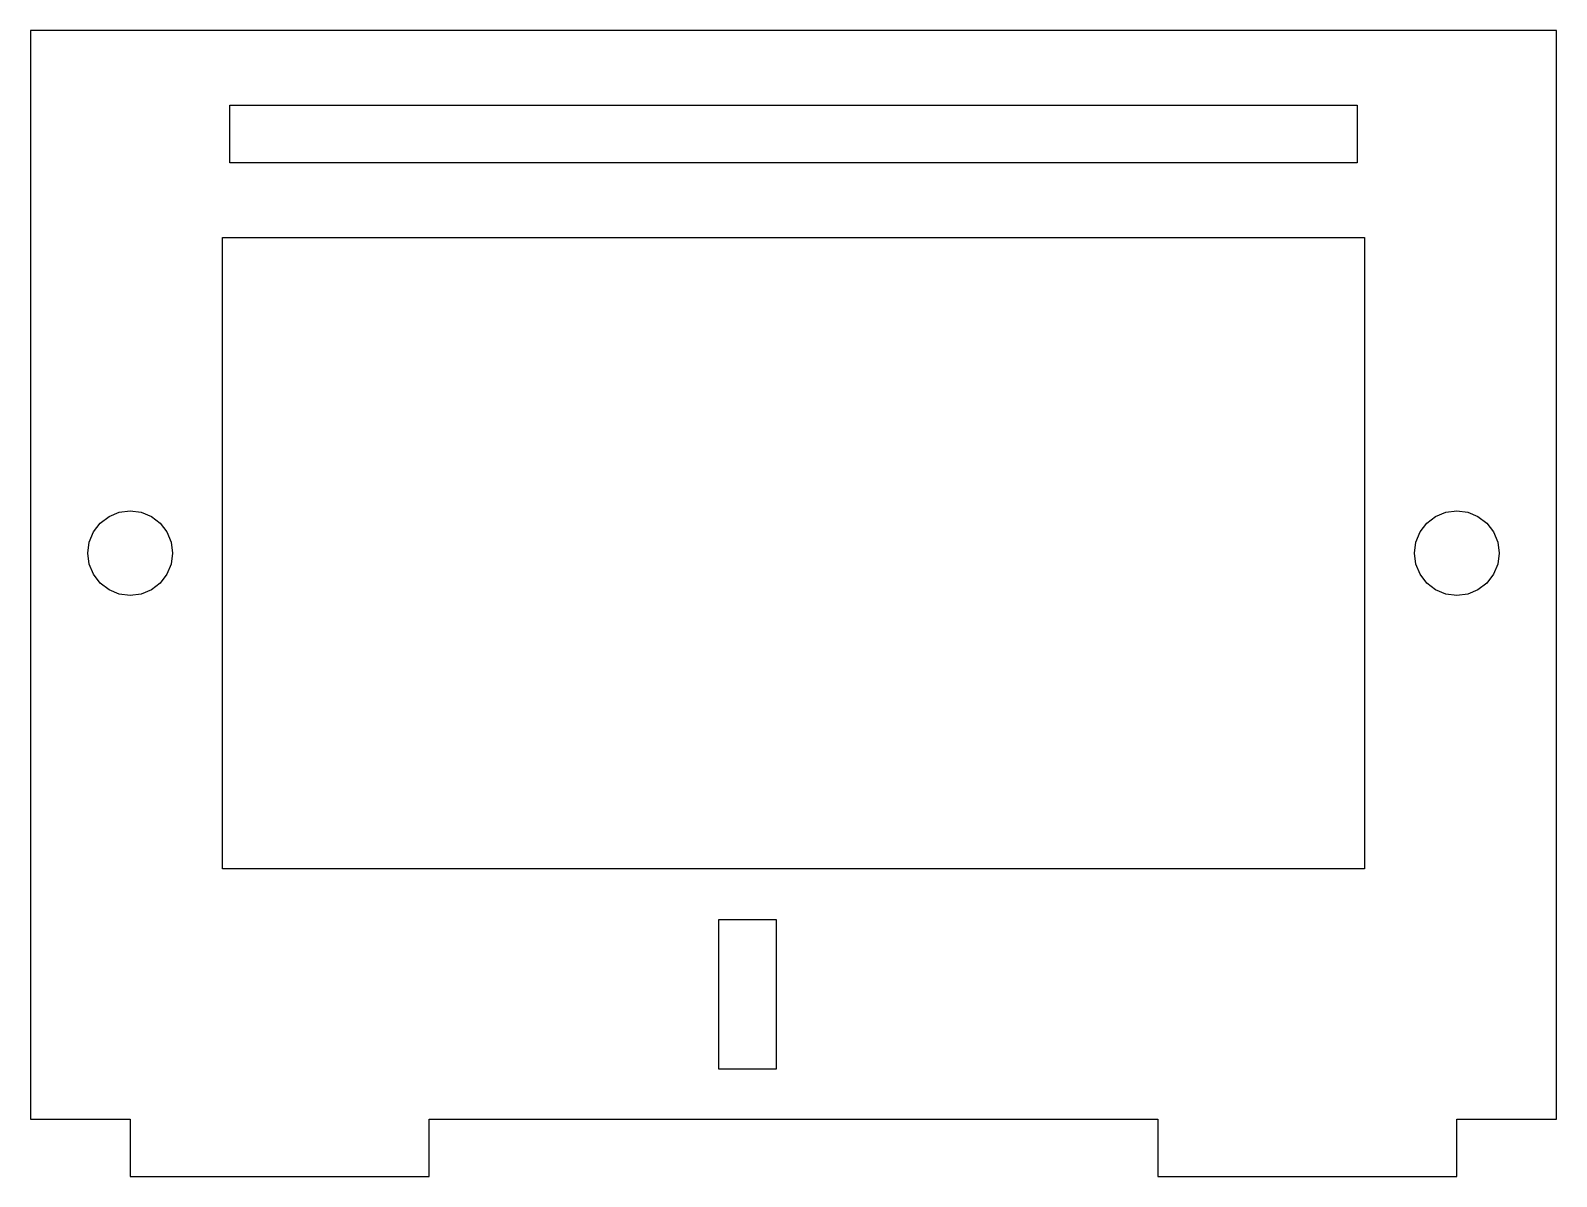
# Model space of a CAD drawing. Header units: metres. Extents: x -43.1 to 18.1, y 68 to 114.
import ezdxf

# ---------------------------------------------------------------- set-up
doc = ezdxf.new("R2010")
doc.units = ezdxf.units.M

msp = doc.modelspace()

# ---------------------------------------------------------------- linework, layer by layer
for p, q in [((18.11, 113.96), (-43.11, 113.96)), ((-43.11, 113.96), (-43.11, 70.3)), ((18.11, 70.3), (18.11, 113.96)), ((-35.11, 108.66), (-35.11, 110.96)), ((-35.11, 110.96), (10.11, 110.96)), ((10.11, 110.96), (10.11, 108.66)), ((10.11, 108.66), (-35.11, 108.66)), ((-35.41, 80.34), (-35.41, 105.66)), ((-35.41, 105.66), (10.41, 105.66)), ((10.41, 105.66), (10.41, 80.34)), ((-40.3121, 94.2021), (-39.96, 94.4722)), ((-39.96, 94.4722), (-39.55, 94.6421)), ((-39.55, 94.6421), (-39.11, 94.7)), ((-39.11, 94.7), (-38.67, 94.6421)), ((-38.67, 94.6421), (-38.26, 94.4722)), ((-38.26, 94.4722), (-37.9079, 94.2021)), ((12.9079, 94.2021), (13.26, 94.4722)), ((13.26, 94.4722), (13.67, 94.6421)), ((13.67, 94.6421), (14.11, 94.7)), ((14.11, 94.7), (14.55, 94.6421)), ((14.55, 94.6421), (14.96, 94.4722)), ((14.96, 94.4722), (15.3121, 94.2021)), ((-40.7521, 93.44), (-40.5822, 93.85)), ((-40.5822, 93.85), (-40.3121, 94.2021)), ((-37.9079, 94.2021), (-37.6378, 93.85)), ((-37.6378, 93.85), (-37.4679, 93.44)), ((12.4679, 93.44), (12.6378, 93.85)), ((12.6378, 93.85), (12.9079, 94.2021)), ((15.3121, 94.2021), (15.5822, 93.85)), ((15.5822, 93.85), (15.7521, 93.44)), ((-40.81, 93), (-40.7521, 93.44)), ((-37.4679, 93.44), (-37.41, 93)), ((12.41, 93), (12.4679, 93.44)), ((15.7521, 93.44), (15.81, 93)), ((-40.7521, 92.56), (-40.81, 93)), ((-40.5822, 92.15), (-40.7521, 92.56)), ((-37.4679, 92.56), (-37.6378, 92.15)), ((-37.41, 93), (-37.4679, 92.56)), ((12.4679, 92.56), (12.41, 93)), ((12.6378, 92.15), (12.4679, 92.56)), ((15.7521, 92.56), (15.5822, 92.15)), ((15.81, 93), (15.7521, 92.56)), ((-40.3121, 91.7979), (-40.5822, 92.15)), ((-37.6378, 92.15), (-37.9079, 91.7979)), ((12.9079, 91.7979), (12.6378, 92.15)), ((15.5822, 92.15), (15.3121, 91.7979)), ((-39.96, 91.5278), (-40.3121, 91.7979)), ((-39.55, 91.3579), (-39.96, 91.5278)), ((-39.11, 91.3), (-39.55, 91.3579)), ((-38.67, 91.3579), (-39.11, 91.3)), ((-38.26, 91.5278), (-38.67, 91.3579)), ((-37.9079, 91.7979), (-38.26, 91.5278)), ((13.26, 91.5278), (12.9079, 91.7979)), ((13.67, 91.3579), (13.26, 91.5278)), ((14.11, 91.3), (13.67, 91.3579)), ((14.55, 91.3579), (14.11, 91.3)), ((14.96, 91.5278), (14.55, 91.3579)), ((15.3121, 91.7979), (14.96, 91.5278)), ((10.41, 80.34), (-35.41, 80.34)), ((-15.5, 72.3), (-15.5, 78.3)), ((-15.5, 78.3), (-13.2, 78.3)), ((-13.2, 78.3), (-13.2, 72.3)), ((-13.2, 72.3), (-15.5, 72.3)), ((-43.11, 70.3), (-39.11, 70.3)), ((-39.11, 70.3), (-39.11, 68)), ((-27.11, 70.3), (2.11, 70.3)), ((-27.11, 68), (-27.11, 70.3)), ((2.11, 70.3), (2.11, 68)), ((14.11, 68), (14.11, 70.3)), ((14.11, 70.3), (18.11, 70.3)), ((-39.11, 68), (-27.11, 68)), ((2.11, 68), (14.11, 68))]:
    msp.add_line(p, q)

doc.saveas('drawing.dxf')
